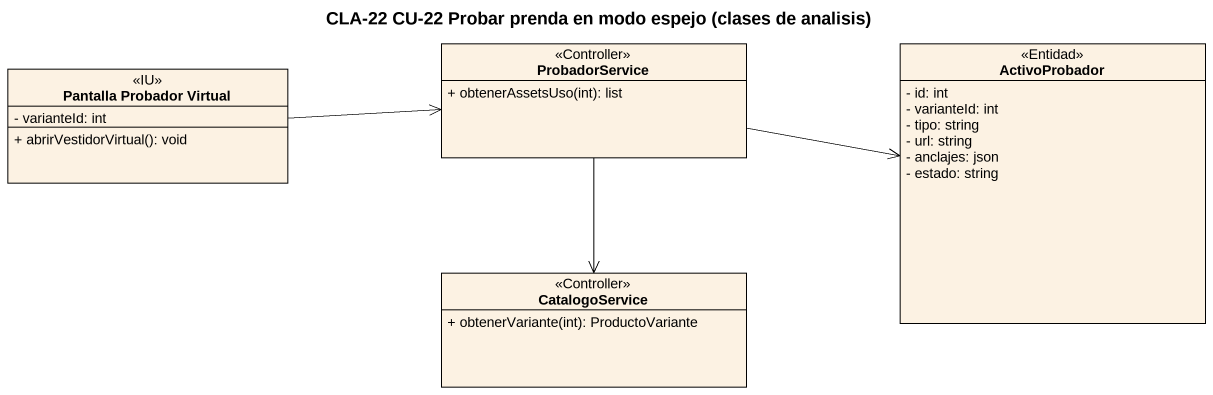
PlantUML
@startuml
title CLA-22 CU-22 Probar prenda en modo espejo (clases de analisis)
hide circle
hide empty members
skinparam classAttributeIconSize 0
class "Pantalla Probador Virtual" as Pantalla_Probador_Virtual <<IU>> {
  - varianteId: int
  + abrirVestidorVirtual(): void
}
class ProbadorService <<Controller>> {
  + obtenerAssetsUso(int): list
}
class ActivoProbador <<Entidad>> {
  - id: int
  - varianteId: int
  - tipo: string
  - url: string
  - anclajes: json
  - estado: string
}
class CatalogoService <<Controller>> {
  + obtenerVariante(int): ProductoVariante
}
Pantalla_Probador_Virtual -right-> ProbadorService
ProbadorService -right-> ActivoProbador
ProbadorService --> CatalogoService
@enduml
